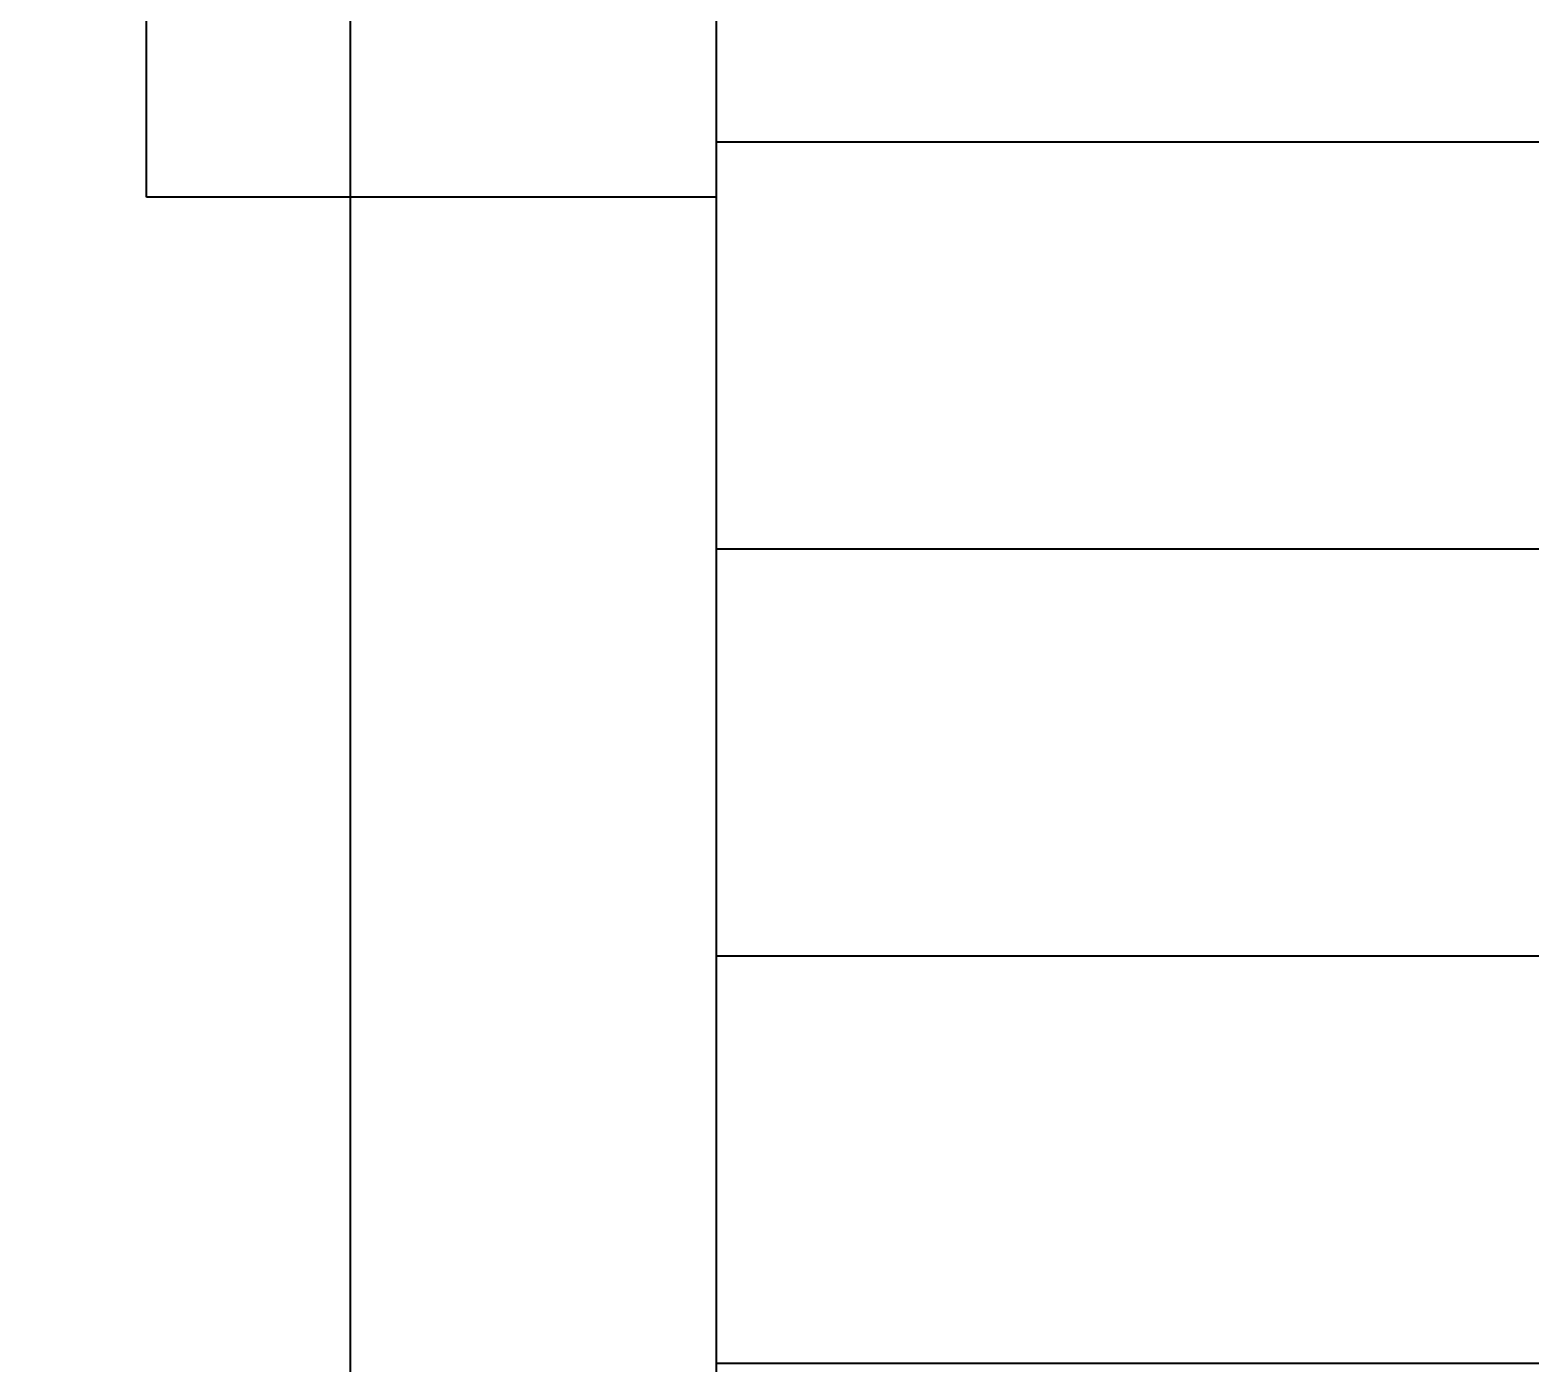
# Model space of a CAD drawing. Header units: inches. Extents: x -5587 to 4723, y -10407 to -7342.
# Drawn here: x 1818.9 to 1855.76, y -7664.6 to -7631.86 of the extents above; entities that cross this region are included whole.
import ezdxf

# ---------------------------------------------------------------- set-up
doc = ezdxf.new("R2010")
doc.units = ezdxf.units.IN
doc.header["$LTSCALE"] = 0.5
doc.header["$MEASUREMENT"] = 0
doc.header["$PDMODE"] = 66
doc.layers.add('DIM', color=180, linetype='Continuous', lineweight=5)
doc.layers.add('Toilet', color=7, linetype='Continuous', lineweight=25)
doc.styles.add('arial', font='arial.ttf')
doc.dimstyles.new('1 96', dxfattribs={"dimtxt": 6.5, "dimasz": 4, "dimexe": 0, "dimexo": 0, "dimgap": 3, "dimtad": 1, "dimdec": 0, "dimzin": 11, "dimdsep": 46, "dimlunit": 3, "dimtxsty": 'arial', "dimblk": 'oblique', "dimcen": 4, "dimse1": 1, "dimse2": 1, "dimclrd": 256, "dimclre": 256, "dimclrt": 256, "dimadec": 0, "dimazin": 0, "dimtfac": 1, "dimtdec": 0, "dimtix": 1, "dimtmove": 0, "dimatfit": 3, "dimldrblk": 'Arrow2', "dimfxl": 1, "dimtolj": 1, "dimtzin": 0, "dimlwd": -1, "dimlwe": 9, "dimarcsym": 0})

# ---------------------------------------------------------------- blocks, each defined once
blk = doc.blocks.new('oblique')
at = {"lineweight": 9}
for p, q in [((0, 1), (0, -1)), ((-0.5, -0.5), (0.5, 0.5)), ((1, 0), (-1, 0))]:
    blk.add_line(p, q, dxfattribs=at)
blk = doc.blocks.new('*D758')
at = {"layer": 'Defpoints', "color": 0, "transparency": 16777216}
for p in [(1791.945, -7556.323), (1826.766, -7556.323), (1826.766, -7668.604)]:
    blk.add_point(p, dxfattribs=at)
at = {"layer": 'DIM', "transparency": 16777216}
blk.add_line((1791.945, -7668.604), (1791.945, -7556.323), dxfattribs=at)
at = {"layer": 'DIM', "transparency": 16777216, "xscale": 4, "yscale": 4, "zscale": 4}
for p, rotation in [((1791.945, -7556.323), 90), ((1791.945, -7668.604), 270)]:
    blk.add_blockref('oblique', p, dxfattribs=dict(at, rotation=rotation))
at = {"layer": 'DIM', "transparency": 16777216, "insert": (1785.626, -7612.463), "char_height": 6.5, "attachment_point": 5, "rotation": 90, "style": 'arial'}
blk.add_mtext('\\A1;9\'-4"', dxfattribs=at)
blk = doc.blocks.new('_Oblique')
at = {"color": 0, "linetype": 'ByBlock', "lineweight": -2}
blk.add_line((-0.5, -0.5), (0.5, 0.5), dxfattribs=at)
blk = doc.blocks.new('Arrow2')
for p, q in [((-4.1026, 0.7465), (-3.084, 0)), ((0, 0), (-4.1026, 0.7465)), ((-3.084, 0), (-4.1026, -0.7465)), ((-4.1026, -0.7465), (0, 0))]:
    blk.add_line(p, q)
blk.add_solid([(-4.1026, 0.7465), (0, 0), (-3.084, 0), (-4.1026, -0.7465)])
blk = doc.blocks.new('*D762')
at = {"layer": 'Defpoints', "color": 0, "transparency": 16777216}
for p in [(1771.679, -7550.323), (1832.766, -7550.323), (1832.766, -7674.604)]:
    blk.add_point(p, dxfattribs=at)
at = {"layer": 'DIM', "transparency": 16777216}
blk.add_line((1771.679, -7674.604), (1771.679, -7550.323), dxfattribs=at)
at = {"layer": 'DIM', "transparency": 16777216, "xscale": 4, "yscale": 4, "zscale": 4}
for p, rotation in [((1771.679, -7550.323), 90), ((1771.679, -7674.604), 270)]:
    blk.add_blockref('oblique', p, dxfattribs=dict(at, rotation=rotation))
at = {"layer": 'DIM', "transparency": 16777216, "insert": (1765.36, -7612.463), "char_height": 6.5, "attachment_point": 5, "rotation": 90, "style": 'arial'}
blk.add_mtext('\\A1;10\'-4"', dxfattribs=at)
blk = doc.blocks.new('*D763')
at = {"layer": 'Defpoints', "color": 0, "transparency": 16777216}
for p in [(1751.668, -7544.319), (1826.766, -7544.319), (1826.766, -7897.735)]:
    blk.add_point(p, dxfattribs=at)
at = {"layer": 'DIM', "transparency": 16777216}
blk.add_line((1751.668, -7897.735), (1751.668, -7544.319), dxfattribs=at)
at = {"layer": 'DIM', "transparency": 16777216, "xscale": 4, "yscale": 4, "zscale": 4}
for p, rotation in [((1751.668, -7544.319), 90), ((1751.668, -7897.735), 270)]:
    blk.add_blockref('oblique', p, dxfattribs=dict(at, rotation=rotation))
at = {"layer": 'DIM', "transparency": 16777216, "insert": (1745.349, -7721.027), "char_height": 6.5, "attachment_point": 5, "rotation": 90, "style": 'arial'}
blk.add_mtext('\\A1;29\'-5"', dxfattribs=at)

msp = doc.modelspace()

# ---------------------------------------------------------------- linework, layer by layer
msp.add_line((1821.766, -7635.961), (1821.766, -7589.961))
at = {"layer": 'Toilet'}
for p, q in [((1826.766, -7544.323), (1826.766, -7671.604)), ((1835.766, -7556.323), (1835.766, -7668.604)), ((1835.766, -7634.604), (1877.766, -7634.604)), ((1835.766, -7634.604), (1877.766, -7634.604)), ((1835.766, -7635.961), (1821.766, -7635.961)), ((1835.766, -7644.604), (1877.766, -7644.604)), ((1835.766, -7644.604), (1877.766, -7644.604)), ((1835.766, -7654.604), (1877.766, -7654.604)), ((1835.766, -7654.604), (1877.766, -7654.604)), ((1835.766, -7664.604), (1877.766, -7664.604)), ((1835.766, -7664.604), (1877.766, -7664.604))]:
    msp.add_line(p, q, dxfattribs=at)

# ---------------------------------------------------------------- dimensions: what is measured, and where the dimension line sits
at = {"layer": 'DIM'}
for base, p1, p2, picture, middle in [((1751.668, -7544.319), (1826.766, -7897.735), (1826.766, -7544.319), '*D763', (1745.349, -7721.027)), ((1771.679, -7550.323), (1832.766, -7674.604), (1832.766, -7550.323), '*D762', (1765.36, -7612.463)), ((1791.945, -7556.323), (1826.766, -7668.604), (1826.766, -7556.323), '*D758', (1785.626, -7612.463))]:
    dim = msp.add_linear_dim(base=base, p1=p1, p2=p2, angle=90, dimstyle='1 96', override={"dimtmove": 1}, dxfattribs=at)
    dim.commit()
    dim.dimension.update_dxf_attribs({"geometry": picture, "text_midpoint": middle})

doc.saveas('drawing.dxf')
